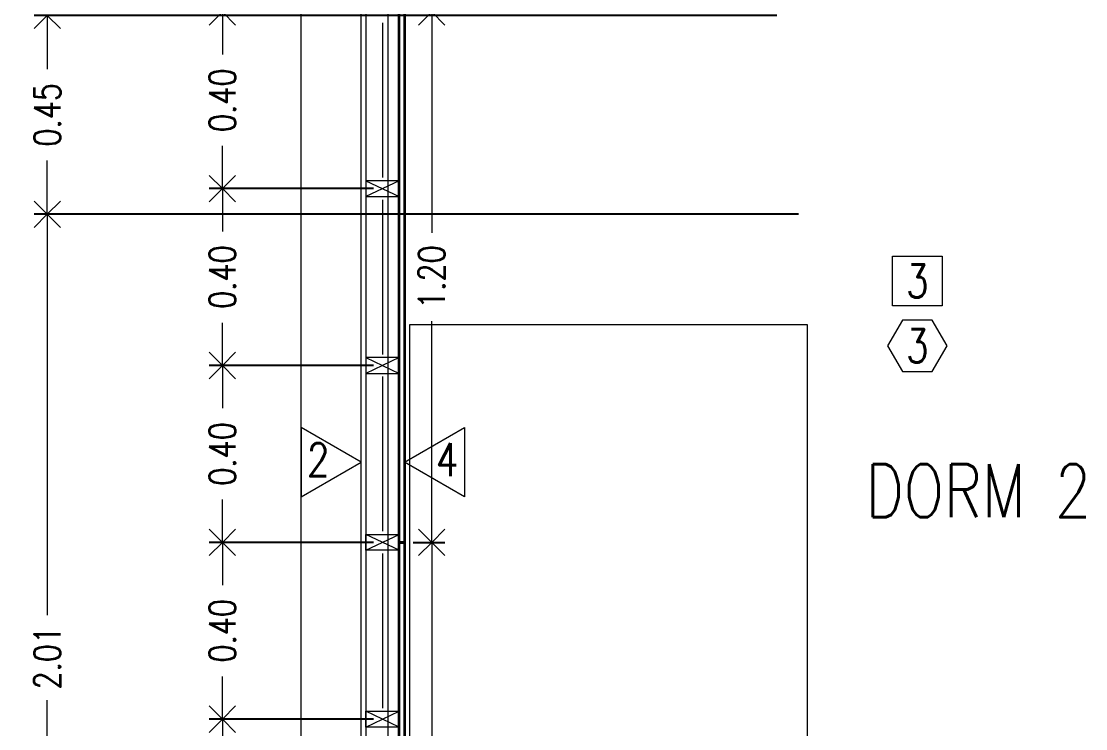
# Model space of a CAD drawing. Header units: metres. Extents: x -2 to 612, y -64 to 156.
# Drawn here: x 456.669 to 459.077, y 47.64 to 49.24 of the extents above; entities that cross this region are included whole.
import ezdxf

# ---------------------------------------------------------------- set-up
doc = ezdxf.new("R2010")
doc.units = ezdxf.units.M
doc.header["$LTSCALE"] = 5
doc.header["$MEASUREMENT"] = 0
doc.layers.get('0').update_dxf_attribs({"color": 30})
doc.layers.get('DEFPOINTS').update_dxf_attribs({"color": 210})
for name, color, linetype, lineweight in [('A-ANNO-DIMS', 3, 'Continuous', 18), ('A-ANNO-SYMB', 3, 'Continuous', 18), ('A-ANNO-TEXT', 3, 'Continuous', 18), ('A-DETL-MBND', 3, 'Continuous', 18), ('A-ELEV-IDEN', 3, 'Continuous', 18), ('A-FURN', 8, 'Continuous', 18), ('A-SECT-MCUT', 7, 'Continuous', 35), ('A-WALL-PATT', 8, 'Continuous', 18), ('A-WALL-STUD', 3, 'Continuous', 18)]:
    doc.layers.add(name, color=color, linetype=linetype, lineweight=lineweight)
doc.styles.add('E-ROMANS', font='romans.shx', dxfattribs={"width": 0.8})
doc.dimstyles.new('E-0050_ARW_12', dxfattribs={"dimscale": 0.001, "dimtxt": 60, "dimasz": 60, "dimexe": 30, "dimexo": 20, "dimgap": 30, "dimtad": 0, "dimzin": 0, "dimdsep": 46, "dimtxsty": 'E-ROMANS', "dimblk": 'OPEN90', "dimcen": 30, "dimclrd": 256, "dimclre": 256, "dimclrt": 256, "dimadec": 0, "dimazin": 0, "dimtfac": 1, "dimtmove": 1, "dimatfit": 3, "dimldrblk": 'OPEN90', "dimfxl": 1, "dimtfill": 1, "dimtolj": 1, "dimtzin": 0, "dimlwd": -1, "dimarcsym": 0})

# ---------------------------------------------------------------- blocks, each defined once
blk = doc.blocks.new('_Open90')
at = {"color": 0, "linetype": 'ByBlock', "lineweight": -2}
for p, q in [((-0.5, 0.5), (0, 0)), ((0, 0), (-1, 0)), ((0, 0), (-0.5, -0.5))]:
    blk.add_line(p, q, dxfattribs=at)
blk = doc.blocks.new('*D438')
at = {"layer": 'A-ANNO-DIMS', "lineweight": -2, "transparency": 16777216}
for p, q in [((457.5555, 48.0615), (457.6274, 48.0615)), ((457.5555, 46.8615), (457.6274, 46.8615))]:
    blk.add_line(p, q, dxfattribs=at)
at = {"layer": 'A-ANNO-DIMS', "transparency": 16777216}
for p, q in [((457.5974, 48.0015), (457.5974, 47.5613)), ((457.5974, 46.9215), (457.5974, 47.3618))]:
    blk.add_line(p, q, dxfattribs=at)
at = {"layer": 'DEFPOINTS', "color": 0, "transparency": 16777216}
for p in [(457.5355, 48.0615), (457.5974, 48.0615), (457.5355, 46.8615)]:
    blk.add_point(p, dxfattribs=at)
at = {"layer": 'A-ANNO-DIMS', "transparency": 16777216, "xscale": 0.06, "yscale": 0.06, "zscale": 0.06}
for p, rotation in [((457.5974, 48.0615), 90), ((457.5974, 46.8615), 270)]:
    blk.add_blockref('_Open90', p, dxfattribs=dict(at, rotation=rotation))
at = {"layer": 'A-ANNO-DIMS', "transparency": 16777216, "insert": (457.5974, 47.4615), "char_height": 0.06, "attachment_point": 5, "rotation": 90, "style": 'E-ROMANS', "bg_fill": 3, "box_fill_scale": 1.25, "bg_fill_color": 256, "bg_fill_true_color": 13158600, "bg_fill_transparency": 0}
blk.add_mtext('\\A1;1.20', dxfattribs=at)
blk = doc.blocks.new('*D439')
at = {"layer": 'A-ANNO-DIMS', "lineweight": -2, "transparency": 16777216}
for p, q in [((457.5555, 49.2615), (457.6274, 49.2615)), ((457.5555, 48.0615), (457.6274, 48.0615))]:
    blk.add_line(p, q, dxfattribs=at)
at = {"layer": 'A-ANNO-DIMS', "transparency": 16777216}
for p, q in [((457.5974, 49.2015), (457.5974, 48.7613)), ((457.5974, 48.1215), (457.5974, 48.5618))]:
    blk.add_line(p, q, dxfattribs=at)
at = {"layer": 'DEFPOINTS', "color": 0, "transparency": 16777216}
for p in [(457.5355, 49.2615), (457.5974, 49.2615), (457.5355, 48.0615)]:
    blk.add_point(p, dxfattribs=at)
at = {"layer": 'A-ANNO-DIMS', "transparency": 16777216, "xscale": 0.06, "yscale": 0.06, "zscale": 0.06}
for p, rotation in [((457.5974, 49.2615), 90), ((457.5974, 48.0615), 270)]:
    blk.add_blockref('_Open90', p, dxfattribs=dict(at, rotation=rotation))
at = {"layer": 'A-ANNO-DIMS', "transparency": 16777216, "insert": (457.5974, 48.6615), "char_height": 0.06, "attachment_point": 5, "rotation": 90, "style": 'E-ROMANS', "bg_fill": 3, "box_fill_scale": 1.25, "bg_fill_color": 256, "bg_fill_true_color": 13158600, "bg_fill_transparency": 0}
blk.add_mtext('\\A1;1.20', dxfattribs=at)
blk = doc.blocks.new('*D452')
at = {"layer": 'A-ANNO-DIMS', "lineweight": -2, "transparency": 16777216}
for p, q in [((457.466, 47.6615), (457.0938, 47.6615)), ((457.466, 47.2614), (457.0938, 47.2614))]:
    blk.add_line(p, q, dxfattribs=at)
at = {"layer": 'A-ANNO-DIMS', "transparency": 16777216}
for p, q in [((457.1238, 47.6015), (457.1238, 47.5646)), ((457.1238, 47.3214), (457.1238, 47.3583))]:
    blk.add_line(p, q, dxfattribs=at)
at = {"layer": 'DEFPOINTS', "color": 0, "transparency": 16777216}
for p in [(457.1238, 47.6615), (457.486, 47.6615), (457.486, 47.2614)]:
    blk.add_point(p, dxfattribs=at)
at = {"layer": 'A-ANNO-DIMS', "transparency": 16777216, "xscale": 0.06, "yscale": 0.06, "zscale": 0.06}
for p, rotation in [((457.1238, 47.6615), 90), ((457.1238, 47.2614), 270)]:
    blk.add_blockref('_Open90', p, dxfattribs=dict(at, rotation=rotation))
at = {"layer": 'A-ANNO-DIMS', "transparency": 16777216, "insert": (457.1238, 47.4615), "char_height": 0.06, "attachment_point": 5, "rotation": 90, "style": 'E-ROMANS', "bg_fill": 3, "box_fill_scale": 1.25, "bg_fill_color": 256, "bg_fill_true_color": 13158600, "bg_fill_transparency": 0}
blk.add_mtext('\\A1;0.40', dxfattribs=at)
blk = doc.blocks.new('*D453')
at = {"layer": 'A-ANNO-DIMS', "lineweight": -2, "transparency": 16777216}
for p, q in [((457.466, 48.0615), (457.0938, 48.0615)), ((457.466, 47.6615), (457.0938, 47.6615))]:
    blk.add_line(p, q, dxfattribs=at)
at = {"layer": 'A-ANNO-DIMS', "transparency": 16777216}
for p, q in [((457.1238, 48.0015), (457.1238, 47.9647)), ((457.1238, 47.7215), (457.1238, 47.7584))]:
    blk.add_line(p, q, dxfattribs=at)
at = {"layer": 'DEFPOINTS', "color": 0, "transparency": 16777216}
for p in [(457.1238, 48.0615), (457.486, 48.0615), (457.486, 47.6615)]:
    blk.add_point(p, dxfattribs=at)
at = {"layer": 'A-ANNO-DIMS', "transparency": 16777216, "xscale": 0.06, "yscale": 0.06, "zscale": 0.06}
for p, rotation in [((457.1238, 48.0615), 90), ((457.1238, 47.6615), 270)]:
    blk.add_blockref('_Open90', p, dxfattribs=dict(at, rotation=rotation))
at = {"layer": 'A-ANNO-DIMS', "transparency": 16777216, "insert": (457.1238, 47.8615), "char_height": 0.06, "attachment_point": 5, "rotation": 90, "style": 'E-ROMANS', "bg_fill": 3, "box_fill_scale": 1.25, "bg_fill_color": 256, "bg_fill_true_color": 13158600, "bg_fill_transparency": 0}
blk.add_mtext('\\A1;0.40', dxfattribs=at)
blk = doc.blocks.new('*D454')
at = {"layer": 'A-ANNO-DIMS', "lineweight": -2, "transparency": 16777216}
for p, q in [((457.466, 48.4615), (457.0938, 48.4615)), ((457.466, 48.0615), (457.0938, 48.0615))]:
    blk.add_line(p, q, dxfattribs=at)
at = {"layer": 'A-ANNO-DIMS', "transparency": 16777216}
for p, q in [((457.1238, 48.4015), (457.1238, 48.3647)), ((457.1238, 48.1215), (457.1238, 48.1584))]:
    blk.add_line(p, q, dxfattribs=at)
at = {"layer": 'DEFPOINTS', "color": 0, "transparency": 16777216}
for p in [(457.1238, 48.4615), (457.486, 48.4615), (457.486, 48.0615)]:
    blk.add_point(p, dxfattribs=at)
at = {"layer": 'A-ANNO-DIMS', "transparency": 16777216, "xscale": 0.06, "yscale": 0.06, "zscale": 0.06}
for p, rotation in [((457.1238, 48.4615), 90), ((457.1238, 48.0615), 270)]:
    blk.add_blockref('_Open90', p, dxfattribs=dict(at, rotation=rotation))
at = {"layer": 'A-ANNO-DIMS', "transparency": 16777216, "insert": (457.1238, 48.2615), "char_height": 0.06, "attachment_point": 5, "rotation": 90, "style": 'E-ROMANS', "bg_fill": 3, "box_fill_scale": 1.25, "bg_fill_color": 256, "bg_fill_true_color": 13158600, "bg_fill_transparency": 0}
blk.add_mtext('\\A1;0.40', dxfattribs=at)
blk = doc.blocks.new('*D455')
at = {"layer": 'A-ANNO-DIMS', "lineweight": -2, "transparency": 16777216}
for p, q in [((457.466, 48.8615), (457.0938, 48.8615)), ((457.466, 48.4615), (457.0938, 48.4615))]:
    blk.add_line(p, q, dxfattribs=at)
at = {"layer": 'A-ANNO-DIMS', "transparency": 16777216}
for p, q in [((457.1238, 48.8015), (457.1238, 48.7647)), ((457.1238, 48.5215), (457.1238, 48.5584))]:
    blk.add_line(p, q, dxfattribs=at)
at = {"layer": 'DEFPOINTS', "color": 0, "transparency": 16777216}
for p in [(457.1238, 48.8615), (457.486, 48.8615), (457.486, 48.4615)]:
    blk.add_point(p, dxfattribs=at)
at = {"layer": 'A-ANNO-DIMS', "transparency": 16777216, "xscale": 0.06, "yscale": 0.06, "zscale": 0.06}
for p, rotation in [((457.1238, 48.8615), 90), ((457.1238, 48.4615), 270)]:
    blk.add_blockref('_Open90', p, dxfattribs=dict(at, rotation=rotation))
at = {"layer": 'A-ANNO-DIMS', "transparency": 16777216, "insert": (457.1238, 48.6615), "char_height": 0.06, "attachment_point": 5, "rotation": 90, "style": 'E-ROMANS', "bg_fill": 3, "box_fill_scale": 1.25, "bg_fill_color": 256, "bg_fill_true_color": 13158600, "bg_fill_transparency": 0}
blk.add_mtext('\\A1;0.40', dxfattribs=at)
blk = doc.blocks.new('*D456')
at = {"layer": 'A-ANNO-DIMS', "lineweight": -2, "transparency": 16777216}
for p, q in [((457.466, 49.2615), (457.0938, 49.2615)), ((457.466, 48.8615), (457.0938, 48.8615))]:
    blk.add_line(p, q, dxfattribs=at)
at = {"layer": 'A-ANNO-DIMS', "transparency": 16777216}
for p, q in [((457.1238, 49.2015), (457.1238, 49.1647)), ((457.1238, 48.9215), (457.1238, 48.9584))]:
    blk.add_line(p, q, dxfattribs=at)
at = {"layer": 'DEFPOINTS', "color": 0, "transparency": 16777216}
for p in [(457.1238, 49.2615), (457.486, 49.2615), (457.486, 48.8615)]:
    blk.add_point(p, dxfattribs=at)
at = {"layer": 'A-ANNO-DIMS', "transparency": 16777216, "xscale": 0.06, "yscale": 0.06, "zscale": 0.06}
for p, rotation in [((457.1238, 49.2615), 90), ((457.1238, 48.8615), 270)]:
    blk.add_blockref('_Open90', p, dxfattribs=dict(at, rotation=rotation))
at = {"layer": 'A-ANNO-DIMS', "transparency": 16777216, "insert": (457.1238, 49.0615), "char_height": 0.06, "attachment_point": 5, "rotation": 90, "style": 'E-ROMANS', "bg_fill": 3, "box_fill_scale": 1.25, "bg_fill_color": 256, "bg_fill_true_color": 13158600, "bg_fill_transparency": 0}
blk.add_mtext('\\A1;0.40', dxfattribs=at)
blk = doc.blocks.new('*D491')
at = {"layer": 'A-ANNO-DIMS', "lineweight": -2, "transparency": 16777216}
for p, q in [((458.4275, 48.8035), (456.6977, 48.8035)), ((458.6482, 46.7979), (456.6977, 46.7979))]:
    blk.add_line(p, q, dxfattribs=at)
at = {"layer": 'A-ANNO-DIMS', "transparency": 16777216}
for p, q in [((456.7277, 48.7435), (456.7277, 47.897)), ((456.7277, 46.8579), (456.7277, 47.7044))]:
    blk.add_line(p, q, dxfattribs=at)
at = {"layer": 'DEFPOINTS', "color": 0, "transparency": 16777216}
for p in [(456.7277, 48.8035), (458.4475, 48.8035), (458.6682, 46.7979)]:
    blk.add_point(p, dxfattribs=at)
at = {"layer": 'A-ANNO-DIMS', "transparency": 16777216, "xscale": 0.06, "yscale": 0.06, "zscale": 0.06}
for p, rotation in [((456.7277, 48.8035), 90), ((456.7277, 46.7979), 270)]:
    blk.add_blockref('_Open90', p, dxfattribs=dict(at, rotation=rotation))
at = {"layer": 'A-ANNO-DIMS', "transparency": 16777216, "insert": (456.7277, 47.8007), "char_height": 0.06, "attachment_point": 5, "rotation": 90, "style": 'E-ROMANS', "bg_fill": 3, "box_fill_scale": 1.25, "bg_fill_color": 256, "bg_fill_true_color": 13158600, "bg_fill_transparency": 0}
blk.add_mtext('\\A1;2.01', dxfattribs=at)
blk = doc.blocks.new('*D492')
at = {"layer": 'A-ANNO-DIMS', "lineweight": -2, "transparency": 16777216}
for p, q in [((458.3785, 49.2535), (456.6977, 49.2535)), ((458.4275, 48.8035), (456.6977, 48.8035))]:
    blk.add_line(p, q, dxfattribs=at)
at = {"layer": 'A-ANNO-DIMS', "transparency": 16777216}
for p, q in [((456.7277, 49.1935), (456.7277, 49.1317)), ((456.7277, 48.8635), (456.7277, 48.9254))]:
    blk.add_line(p, q, dxfattribs=at)
at = {"layer": 'DEFPOINTS', "color": 0, "transparency": 16777216}
for p in [(456.7277, 49.2535), (458.3985, 49.2535), (458.4475, 48.8035)]:
    blk.add_point(p, dxfattribs=at)
at = {"layer": 'A-ANNO-DIMS', "transparency": 16777216, "xscale": 0.06, "yscale": 0.06, "zscale": 0.06}
for p, rotation in [((456.7277, 49.2535), 90), ((456.7277, 48.8035), 270)]:
    blk.add_blockref('_Open90', p, dxfattribs=dict(at, rotation=rotation))
at = {"layer": 'A-ANNO-DIMS', "transparency": 16777216, "insert": (456.7277, 49.0285), "char_height": 0.06, "attachment_point": 5, "rotation": 90, "style": 'E-ROMANS', "bg_fill": 3, "box_fill_scale": 1.25, "bg_fill_color": 256, "bg_fill_true_color": 13158600, "bg_fill_transparency": 0}
blk.add_mtext('\\A1;0.45', dxfattribs=at)
blk = doc.blocks.new('*D1343')
at = {"layer": 'A-ANNO-DIMS', "lineweight": -2, "transparency": 16777216}
for p, q in [((457.4295, 50.2), (455.8167, 50.2)), ((457.4295, 47.201), (455.8167, 47.201))]:
    blk.add_line(p, q, dxfattribs=at)
at = {"layer": 'A-ANNO-DIMS', "transparency": 16777216}
for p, q in [((455.8467, 50.14), (455.8467, 48.8037)), ((455.8467, 47.261), (455.8467, 48.5974))]:
    blk.add_line(p, q, dxfattribs=at)
at = {"layer": 'DEFPOINTS', "color": 0, "transparency": 16777216}
for p in [(455.8467, 50.2), (457.4495, 50.2), (457.4495, 47.201)]:
    blk.add_point(p, dxfattribs=at)
at = {"layer": 'A-ANNO-DIMS', "transparency": 16777216, "xscale": 0.06, "yscale": 0.06, "zscale": 0.06}
for p, rotation in [((455.8467, 50.2), 90), ((455.8467, 47.201), 270)]:
    blk.add_blockref('_Open90', p, dxfattribs=dict(at, rotation=rotation))
at = {"layer": 'A-ANNO-DIMS', "transparency": 16777216, "insert": (455.8467, 48.7005), "char_height": 0.06, "attachment_point": 5, "rotation": 90, "style": 'E-ROMANS', "bg_fill": 3, "box_fill_scale": 1.25, "bg_fill_color": 256, "bg_fill_true_color": 13158600, "bg_fill_transparency": 0}
blk.add_mtext('\\A1;3.00', dxfattribs=at)
blk = doc.blocks.new('*D763')
at = {"layer": 'A-ANNO-DIMS', "lineweight": -2, "transparency": 16777216}
for p, q in [((457.4295, 50.2), (455.6632, 50.2)), ((457.4295, 43.298), (455.6632, 43.298))]:
    blk.add_line(p, q, dxfattribs=at)
at = {"layer": 'A-ANNO-DIMS', "transparency": 16777216}
for p, q in [((455.6932, 50.14), (455.6932, 46.851)), ((455.6932, 43.358), (455.6932, 46.647))]:
    blk.add_line(p, q, dxfattribs=at)
at = {"layer": 'DEFPOINTS', "color": 0, "transparency": 16777216}
for p in [(457.4495, 50.2), (455.6932, 43.298), (457.4495, 43.298)]:
    blk.add_point(p, dxfattribs=at)
at = {"layer": 'A-ANNO-DIMS', "transparency": 16777216, "xscale": 0.06, "yscale": 0.06, "zscale": 0.06}
for p, rotation in [((455.6932, 50.2), 90), ((455.6932, 43.298), 270)]:
    blk.add_blockref('_Open90', p, dxfattribs=dict(at, rotation=rotation))
at = {"layer": 'A-ANNO-DIMS', "transparency": 16777216, "insert": (455.6932, 46.749), "char_height": 0.06, "attachment_point": 5, "rotation": 90, "style": 'E-ROMANS', "bg_fill": 3, "box_fill_scale": 1.25, "bg_fill_color": 256, "bg_fill_true_color": 13158600, "bg_fill_transparency": 0}
blk.add_mtext('\\A1;6.90', dxfattribs=at)

msp = doc.modelspace()

# ---------------------------------------------------------------- linework, layer by layer
at = {"layer": 'A-DETL-MBND'}
msp.add_lwpolyline([(457.44853, 50.46153), (457.44863, 42.96154), (457.43763, 42.96154), (457.43763, 50.46153)], close=True, dxfattribs=at)
at = {"layer": 'A-SECT-MCUT'}
for points in [[(457.52353, 48.06154), (457.52353, 49.26154), (457.53553, 49.26154), (457.53553, 48.06154)], [(457.52353, 46.86154), (457.52353, 48.06154), (457.53553, 48.06154), (457.53553, 46.86154)]]:
    msp.add_lwpolyline(points, close=True, dxfattribs=at)

# ---------------------------------------------------------------- next in the draw order: dimensions: what is measured, and where the dimension line sits
at = {"layer": 'A-ANNO-DIMS'}
for base, p1, p2, picture, middle in [((457.59739, 48.06154), (457.53553, 46.86154), (457.53553, 48.06154), '*D438', (457.59739, 47.46154)), ((457.12383, 47.66154), (457.48603, 47.26143), (457.48603, 47.66154), '*D452', (457.12383, 47.46148))]:
    dim = msp.add_linear_dim(base=base, p1=p1, p2=p2, angle=90, dimstyle='E-0050_ARW_12', dxfattribs=at)
    dim.commit()
    dim.dimension.update_dxf_attribs({"geometry": picture, "text_midpoint": middle})

# ---------------------------------------------------------------- next in the draw order: dimensions: what is measured, and where the dimension line sits
for base, p1, p2, picture, middle in [((457.59739, 49.26154), (457.53553, 48.06154), (457.53553, 49.26154), '*D439', (457.59739, 48.66154)), ((457.12383, 48.06154), (457.48603, 47.66154), (457.48603, 48.06154), '*D453', (457.12383, 47.86154))]:
    dim = msp.add_linear_dim(base=base, p1=p1, p2=p2, angle=90, dimstyle='E-0050_ARW_12', dxfattribs=at)
    dim.commit()
    dim.dimension.update_dxf_attribs({"geometry": picture, "text_midpoint": middle})

# ---------------------------------------------------------------- next in the draw order: dimensions: what is measured, and where the dimension line sits
dim = msp.add_linear_dim(base=(457.12383, 48.46154), p1=(457.48603, 48.06154), p2=(457.48603, 48.46154), angle=90, dimstyle='E-0050_ARW_12', dxfattribs=at)
dim.commit()
dim.dimension.update_dxf_attribs({"geometry": '*D454', "text_midpoint": (457.12383, 48.26154)})

# ---------------------------------------------------------------- next in the draw order: dimensions: what is measured, and where the dimension line sits
dim = msp.add_linear_dim(base=(457.12383, 48.86154), p1=(457.48603, 48.46154), p2=(457.48603, 48.86154), angle=90, dimstyle='E-0050_ARW_12', dxfattribs=at)
dim.commit()
dim.dimension.update_dxf_attribs({"geometry": '*D455', "text_midpoint": (457.12383, 48.66154)})

# ---------------------------------------------------------------- next in the draw order: dimensions: what is measured, and where the dimension line sits
for base, p1, p2, picture, middle in [((457.12383, 49.26154), (457.48603, 48.86154), (457.48603, 49.26154), '*D456', (457.12383, 49.06154)), ((456.72772, 48.80354), (458.66817, 46.79786), (458.44753, 48.80354), '*D491', (456.72772, 47.8007))]:
    dim = msp.add_linear_dim(base=base, p1=p1, p2=p2, angle=90, dimstyle='E-0050_ARW_12', dxfattribs=at)
    dim.commit()
    dim.dimension.update_dxf_attribs({"geometry": picture, "text_midpoint": middle})

# ---------------------------------------------------------------- next in the draw order: linework, layer by layer
at = {"layer": 'A-ANNO-TEXT'}
for points in [[(458.63988, 48.70891), (458.75238, 48.70891), (458.75238, 48.59641), (458.63988, 48.59641)], [(458.7298, 48.44774), (458.76346, 48.50605), (458.7298, 48.56436), (458.66247, 48.56436), (458.6288, 48.50605), (458.66247, 48.44774)], [(457.53553, 48.24301), (457.67139, 48.32145), (457.67139, 48.16457)]]:
    msp.add_lwpolyline(points, close=True, dxfattribs=at)
at = {"layer": 'A-FURN'}
for p, q in [((457.54753, 48.55354), (457.54753, 46.55354)), ((458.44753, 48.55354), (457.54753, 48.55354)), ((458.44753, 46.55354), (458.44753, 48.55354))]:
    msp.add_line(p, q, dxfattribs=at)
at = {"layer": 'A-WALL-PATT', "ltscale": 0.1}
for p, q in [((457.48603, 48.43654), (457.48603, 48.08654)), ((457.48603, 48.03654), (457.48603, 47.68654))]:
    msp.add_line(p, q, dxfattribs=at)

# ---------------------------------------------------------------- next in the draw order: texts
at = {"layer": 'A-ANNO-TEXT', "char_height": 0.075, "attachment_point": 5, "style": 'E-ROMANS'}
for s, insert, rotation in [('\\pi-0.45,l0.45,t0.45;3', (458.69613, 48.65266), 0.00048), ('\\pi-0.45,l0.45,t0.45;3', (458.69613, 48.50605), 0.00048), ('\\pi-0.45,l0.45,t0.45;4', (457.63243, 48.24866), 359.99952)]:
    msp.add_mtext(s, dxfattribs=dict(at, insert=insert, rotation=rotation))
at = {"layer": 'A-ANNO-TEXT', "insert": (458.83431, 48.17825), "char_height": 0.12, "attachment_point": 5, "style": 'E-ROMANS'}
msp.add_mtext('\\pi-0.36,l0.36,t0.36;DORM 2', dxfattribs=at)

# ---------------------------------------------------------------- next in the draw order: dimensions: what is measured, and where the dimension line sits
at = {"layer": 'A-ANNO-DIMS'}
dim = msp.add_linear_dim(base=(456.72772, 49.25354), p1=(458.44753, 48.80354), p2=(458.39854, 49.25354), angle=90, dimstyle='E-0050_ARW_12', dxfattribs=at)
dim.commit()
dim.dimension.update_dxf_attribs({"geometry": '*D492', "text_midpoint": (456.72772, 49.02854)})

# ---------------------------------------------------------------- next in the draw order: linework, layer by layer
at = {"layer": 'A-ANNO-SYMB'}
msp.add_line((457.49803, 52.74904), (457.49803, 41.59435), dxfattribs=at)
at = {"layer": 'A-ELEV-IDEN'}
msp.add_lwpolyline([(457.43763, 50.47255), (457.30152, 50.47255), (457.30152, 42.95054), (457.43763, 42.95054)], dxfattribs=at)
at = {"layer": 'A-WALL-PATT', "ltscale": 0.1}
for p, q in [((457.48603, 49.23654), (457.48603, 48.88654)), ((457.48603, 48.83654), (457.48603, 48.48654))]:
    msp.add_line(p, q, dxfattribs=at)

# ---------------------------------------------------------------- next in the draw order: dimensions: what is measured, and where the dimension line sits
at = {"layer": 'A-ANNO-DIMS'}
dim = msp.add_linear_dim(base=(455.8467, 50.20004), p1=(457.44953, 47.20104), p2=(457.44953, 50.20004), angle=90, dimstyle='E-0050_ARW_12', dxfattribs=at)
dim.commit()
dim.dimension.update_dxf_attribs({"geometry": '*D1343', "text_midpoint": (455.8467, 48.70054)})

# ---------------------------------------------------------------- next in the draw order: dimensions: what is measured, and where the dimension line sits
dim = msp.add_linear_dim(base=(455.69323, 43.29804), p1=(457.44953, 50.20004), p2=(457.44953, 43.29804), angle=90, dimstyle='E-0050_ARW_12', dxfattribs=at)
dim.commit()
dim.dimension.update_dxf_attribs({"geometry": '*D763', "text_midpoint": (455.69323, 46.74904)})

# ---------------------------------------------------------------- next in the draw order: linework, layer by layer
at = {"layer": 'A-ANNO-TEXT'}
msp.add_lwpolyline([(457.43763, 48.2427), (457.30176, 48.32113), (457.30177, 48.16425)], close=True, dxfattribs=at)
at = {"layer": 'A-WALL-STUD'}
for p, q in [((457.52352, 48.87954), (457.44852, 48.84354)), ((457.44852, 48.87954), (457.52352, 48.84354)), ((457.52352, 48.47954), (457.44852, 48.44354)), ((457.44852, 48.47954), (457.52352, 48.44354)), ((457.52352, 48.04354), (457.44852, 48.07954)), ((457.44852, 48.04354), (457.52352, 48.07954)), ((457.52352, 47.64354), (457.44852, 47.67954)), ((457.44852, 47.64354), (457.52352, 47.67954))]:
    msp.add_line(p, q, dxfattribs=at)
for points in [[(457.52352, 48.87954), (457.44852, 48.87954), (457.44852, 48.84354), (457.52352, 48.84354)], [(457.52352, 48.47954), (457.44852, 48.47954), (457.44852, 48.44354), (457.52352, 48.44354)], [(457.52352, 48.04354), (457.44852, 48.04354), (457.44852, 48.07954), (457.52352, 48.07954)], [(457.52352, 47.64354), (457.44852, 47.64354), (457.44852, 47.67954), (457.52352, 47.67954)]]:
    msp.add_lwpolyline(points, close=True, dxfattribs=at)

# ---------------------------------------------------------------- next in the draw order: texts
at = {"layer": 'A-ANNO-TEXT', "insert": (457.34072, 48.24835), "char_height": 0.075, "attachment_point": 5, "rotation": 0.00048, "style": 'E-ROMANS'}
msp.add_mtext('\\pi-0.45,l0.45,t0.45;2', dxfattribs=at)

doc.saveas('drawing.dxf')
